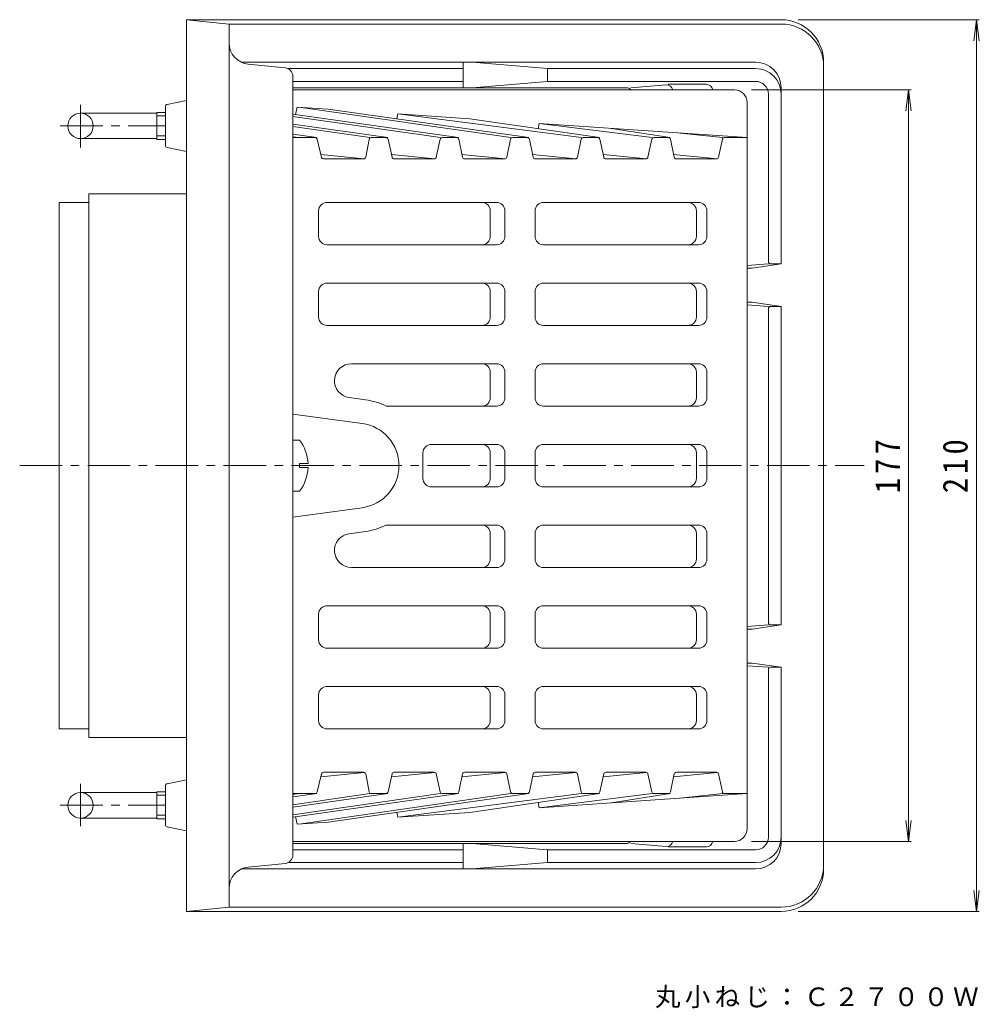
# Model space of a CAD drawing. Units: millimetres, scale not verified. Extents: x -168 to 165, y -274 to 259.
# Drawn here: x -123.8 to 102.2, y 26.6 to 259.3 of the extents above; entities that cross this region are included whole.
import ezdxf

# ---------------------------------------------------------------- set-up
doc = ezdxf.new("R2010")
doc.units = ezdxf.units.MM
doc.header["$LTSCALE"] = 2
doc.linetypes.add('CHAIN1', pattern=[8, 5, -1, 1, -1])
for name, color, linetype, lineweight in [('0-0_通り芯', 3, 'Continuous', 9), ('0-2_仕上', 6, 'Continuous', 9), ('0-4_その他', 7, 'Continuous', 9), ('0-5_寸法', 7, 'Continuous', 9)]:
    doc.layers.add(name, color=color, linetype=linetype, lineweight=lineweight)
doc.styles.add('ＭＳ ゴシック', font='')
doc.styles.get('ＭＳ ゴシック').set_extended_font_data('MS Gothic')

msp = doc.modelspace()

# ---------------------------------------------------------------- linework, layer by layer
at = {"layer": '0-0_通り芯'}
for p, q in [((-84.479, 49.346), (-84.479, 259.346)), ((55.521, 258.346), (-74.479, 258.346)), ((-74.479, 50.346), (-74.479, 258.346)), ((49.521, 249.346), (-71.606, 249.346)), ((-19.355, 249.346), (-19.355, 243.346)), ((0.521, 247.846), (-17.216, 249.346)), ((65.521, 249.346), (65.521, 59.346)), ((-61.28, 248.026), (-69.976, 248.895)), ((-19.355, 247.846), (-60.628, 247.846)), ((0.521, 247.846), (0.521, 244.846)), ((49.521, 247.846), (0.521, 247.846)), ((-59.479, 62.656), (-59.479, 246.036)), ((-19.355, 244.846), (-59.479, 244.846)), ((-17.215, 243.346), (0.521, 244.846)), ((49.521, 244.846), (0.521, 244.846)), ((19.021, 243.346), (-59.479, 243.346)), ((28.43, 244.009), (20.125, 243.312)), ((37.912, 244.146), (28.913, 244.146)), ((55.521, 243.346), (55.521, 201.846)), ((-84.479, 240.346), (-89.077, 239.426)), ((52.521, 241.846), (52.521, 202.346)), ((-89.479, 238.936), (-89.479, 229.756)), ((-84.479, 228.346), (-89.077, 229.265)), ((-107.521, 218.346), (-84.479, 218.346)), ((-107.521, 218.346), (-107.521, 90.346)), ((47.521, 201.461), (52.521, 201.846)), ((48.702, 200.846), (47.521, 200.846)), ((48.702, 200.846), (55.521, 201.846)), ((55.521, 201.846), (53.021, 201.846)), ((48.702, 192.846), (47.521, 192.846)), ((47.521, 192.23), (52.521, 191.846)), ((52.521, 191.346), (52.521, 117.346)), ((53.021, 191.846), (55.521, 191.846)), ((47.521, 116.461), (52.521, 116.846)), ((48.702, 115.846), (55.521, 116.846)), ((55.521, 116.846), (53.021, 116.846)), ((48.702, 115.846), (47.521, 115.846)), ((48.702, 107.846), (47.521, 107.846)), ((47.521, 107.23), (52.521, 106.846)), ((48.702, 107.846), (55.521, 106.846)), ((52.521, 66.846), (52.521, 106.346)), ((55.521, 106.846), (53.021, 106.846)), ((55.521, 65.346), (55.521, 106.846)), ((-114.479, 92.346), (-107.521, 92.346)), ((-107.521, 90.346), (-84.479, 90.346)), ((-84.479, 80.346), (-89.077, 79.426)), ((-89.479, 69.756), (-89.479, 78.936)), ((-84.479, 68.346), (-89.077, 69.265)), ((19.021, 65.346), (-59.479, 65.346)), ((-19.355, 59.346), (-19.355, 65.346)), ((-17.216, 65.346), (0.521, 63.846)), ((28.43, 64.682), (20.125, 65.379)), ((-19.355, 63.846), (-59.479, 63.846)), ((0.521, 60.846), (0.521, 63.846)), ((49.521, 63.846), (0.521, 63.846)), ((37.912, 64.546), (28.913, 64.546)), ((-61.28, 60.666), (-69.976, 59.796)), ((-19.355, 60.846), (-60.628, 60.846)), ((0.521, 60.846), (-17.216, 59.346)), ((49.521, 60.846), (0.521, 60.846)), ((49.521, 59.346), (-71.606, 59.346)), ((-84.479, 49.346), (-74.479, 50.346)), ((55.521, 49.346), (-84.479, 49.346)), ((55.521, 50.346), (-74.479, 50.346))]:
    msp.add_line(p, q, dxfattribs=at)
at = {"layer": '0-0_通り芯', "color": 2, "linetype": 'CHAIN1'}
for p, q in [((-109.479, 229.284), (-109.479, 239.718)), ((-114.235, 234.346), (-89.479, 234.346)), ((-109.479, 79.407), (-109.479, 68.973)), ((-114.235, 74.346), (-89.479, 74.346))]:
    msp.add_line(p, q, dxfattribs=at)
at = {"layer": '0-0_通り芯', "color": 2}
for p, q in [((-91.479, 231.171), (-91.479, 237.521)), ((-91.479, 237.521), (-89.479, 237.521)), ((-109.479, 237.346), (-91.479, 237.346)), ((-91.479, 236.706), (-89.479, 236.706)), ((-109.479, 231.346), (-91.479, 231.346)), ((-91.479, 231.986), (-89.479, 231.986)), ((-91.479, 231.171), (-89.479, 231.171)), ((-109.479, 77.346), (-91.479, 77.346)), ((-91.479, 77.521), (-91.479, 71.171)), ((-91.479, 77.521), (-89.479, 77.521)), ((-91.479, 76.706), (-89.479, 76.706)), ((-109.479, 71.346), (-91.479, 71.346)), ((-91.479, 71.986), (-89.479, 71.986)), ((-91.479, 71.171), (-89.479, 71.171))]:
    msp.add_line(p, q, dxfattribs=at)
at = {"layer": '0-0_通り芯', "linetype": 'CHAIN1'}
msp.add_line((-123.783, 154.346), (75.059, 154.346), dxfattribs=at)
at = {"layer": '0-0_通り芯'}
for points in [[(55.521, 259.346), (-84.479, 259.346), (-74.479, 258.346)], [(-114.479, 92.346), (-114.479, 216.346), (-107.521, 216.346)], [(48.702, 192.846), (55.521, 191.846), (55.521, 116.846)]]:
    msp.add_lwpolyline(points, dxfattribs=at)
at = {"layer": '0-0_通り芯', "color": 2}
for centre in [(-109.479, 234.346), (-109.479, 74.346)]:
    msp.add_circle(centre, 3, dxfattribs=at)
at = {"layer": '0-0_通り芯'}
for centre, radius, start, end in [((55.521, 249.346), 10, 0, 90), ((55.521, 248.346), 10, 0, 90), ((-69.479, 253.871), 5, 180, 264.28935), ((49.521, 243.346), 6, 0, 90), ((-61.479, 246.036), 2, 0, 84.2887), ((49.521, 241.846), 6, 0, 90), ((49.521, 241.846), 3, 0, 90), ((19.021, 241.846), 1.5, 41.808, 90), ((28.555, 242.515), 1.5, 12.75276, 94.79665), ((37.912, 242.646), 1.5, 7.66118, 90), ((-88.979, 238.936), 0.5, 101.30937, 180), ((-88.979, 229.756), 0.5, 180, 258.69063), ((53.021, 202.346), 0.5, 180, 270), ((53.021, 191.346), 0.5, 90, 180), ((53.021, 117.346), 0.5, 180, 270), ((53.021, 106.346), 0.5, 90, 180), ((-88.979, 78.936), 0.5, 101.30937, 180), ((-88.979, 69.756), 0.5, 180, 258.69063), ((19.021, 66.846), 1.5, 270, 318.192), ((28.555, 66.177), 1.5, 265.20335, 347.24724), ((37.912, 66.046), 1.5, 270, 352.33882), ((49.521, 66.846), 6, 270, 0), ((49.521, 66.846), 3, 270, 0), ((49.521, 65.346), 6, 270, 0), ((-61.479, 62.656), 2, 275.71053, 0), ((-69.479, 54.821), 5, 95.71065, 180), ((55.521, 60.346), 10, 270, 0), ((55.521, 59.346), 10, 270, 0)]:
    msp.add_arc(centre, radius, start, end, dxfattribs=at)
at = {"layer": '0-2_仕上'}
for p, q in [((44.521, 242.846), (-59.479, 242.846)), ((47.521, 68.846), (47.521, 239.846)), ((-58.825, 237.016), (-58.479, 238.778)), ((-58.479, 238.778), (-51.143, 238.281)), ((-8.1, 231.591), (-57.523, 238.713)), ((-51.144, 238.281), (-3.858, 231.591)), ((-59.479, 237.109), (-20.474, 231.591)), ((-24.716, 231.591), (-59.479, 236.6)), ((-34.961, 235.991), (-34.73, 237.168)), ((-34.73, 237.168), (8.517, 231.591)), ((-34.73, 237.168), (-17.759, 236.017)), ((12.759, 231.591), (-17.759, 236.017)), ((-59.479, 234.758), (-37.091, 231.591)), ((-41.333, 231.591), (-59.479, 234.206)), ((-1.736, 233.693), (-1.496, 234.914)), ((-1.496, 234.914), (25.135, 231.591)), ((-1.496, 234.914), (47.521, 231.591)), ((15.475, 233.764), (29.374, 231.591)), ((-59.479, 232.389), (-53.84, 231.591)), ((-58.082, 231.591), (-59.479, 231.792)), ((-54.235, 231.591), (-59.479, 231.591)), ((-52.739, 226.947), (-53.749, 231.206)), ((-41.486, 231.187), (-42.315, 226.966)), ((-37.538, 231.591), (-40.995, 231.591)), ((-36.117, 226.955), (-37.05, 231.198)), ((-24.8, 231.194), (-25.694, 226.96)), ((-20.88, 231.591), (-24.311, 231.591)), ((-19.497, 226.96), (-20.391, 231.194)), ((-8.183, 231.194), (-9.077, 226.96)), ((-4.263, 231.591), (-7.694, 231.591)), ((-2.88, 226.96), (-3.774, 231.194)), ((8.434, 231.194), (7.54, 226.96)), ((12.354, 231.591), (8.923, 231.591)), ((13.737, 226.96), (12.843, 231.194)), ((25.051, 231.194), (24.157, 226.96)), ((28.969, 231.591), (25.54, 231.591)), ((30.354, 226.959), (29.458, 231.194)), ((31.738, 232.661), (41.761, 231.591)), ((41.676, 231.195), (40.775, 226.959)), ((42.165, 231.591), (47.521, 231.591)), ((-52.874, 227.637), (-42.647, 226.589)), ((-42.806, 226.563), (-52.252, 226.563)), ((-36.257, 227.637), (-26.026, 226.588)), ((-26.183, 226.563), (-35.629, 226.563)), ((-19.64, 227.637), (-9.409, 226.588)), ((-9.566, 226.563), (-19.008, 226.563)), ((-3.023, 227.637), (7.208, 226.588)), ((7.051, 226.563), (-2.391, 226.563)), ((13.594, 227.637), (23.825, 226.588)), ((23.668, 226.563), (14.226, 226.563)), ((30.211, 227.637), (40.443, 226.588)), ((40.286, 226.563), (30.843, 226.563)), ((-53.408, 214.346), (-53.408, 208.346)), ((-11.514, 216.346), (-51.408, 216.346)), ((-12.989, 214.346), (-12.989, 208.346)), ((-9.514, 208.346), (-9.514, 214.346)), ((-2.443, 208.346), (-2.443, 214.346)), ((36.036, 216.346), (-0.443, 216.346)), ((35.561, 208.346), (35.561, 214.346)), ((38.036, 214.346), (38.036, 208.346)), ((-11.514, 206.346), (-51.408, 206.346)), ((36.036, 206.346), (-0.443, 206.346)), ((-11.514, 197.346), (-51.408, 197.346)), ((36.036, 197.346), (-0.443, 197.346)), ((-53.408, 195.346), (-53.408, 189.346)), ((-12.989, 195.346), (-12.989, 189.346)), ((-9.514, 189.346), (-9.514, 195.346)), ((-2.443, 189.346), (-2.443, 195.346)), ((35.561, 189.346), (35.561, 195.346)), ((38.036, 195.346), (38.036, 189.346)), ((-11.514, 187.346), (-51.408, 187.346)), ((36.036, 187.346), (-0.443, 187.346)), ((-11.514, 178.346), (-45.663, 178.346)), ((-0.443, 178.346), (36.036, 178.346)), ((-12.989, 176.346), (-12.989, 170.346)), ((-9.514, 170.346), (-9.514, 176.346)), ((-2.443, 176.346), (-2.443, 170.346)), ((35.561, 170.346), (35.561, 176.346)), ((38.036, 170.346), (38.036, 176.346)), ((-46.203, 170.382), (-42.365, 169.859)), ((-11.514, 168.346), (-37.469, 168.346)), ((-0.443, 168.346), (36.036, 168.346)), ((-59.479, 166.482), (-43.129, 164.254)), ((-26.822, 159.346), (-11.514, 159.346)), ((36.036, 159.346), (-0.443, 159.346)), ((-28.822, 151.346), (-28.822, 157.346)), ((-12.989, 157.346), (-12.989, 151.346)), ((-9.514, 151.346), (-9.514, 157.346)), ((-2.443, 157.346), (-2.443, 151.346)), ((35.561, 151.346), (35.561, 157.346)), ((38.036, 151.346), (38.036, 157.346)), ((-26.822, 149.346), (-11.514, 149.346)), ((36.036, 149.346), (-0.443, 149.346)), ((-59.479, 142.21), (-43.129, 144.437)), ((-11.514, 140.346), (-37.469, 140.346)), ((-0.443, 140.346), (36.036, 140.346)), ((-46.203, 138.309), (-42.365, 138.832)), ((-12.989, 138.346), (-12.989, 132.346)), ((-9.514, 138.346), (-9.514, 132.346)), ((-2.443, 132.346), (-2.443, 138.346)), ((35.561, 132.346), (35.561, 138.346)), ((38.036, 138.346), (38.036, 132.346)), ((-11.514, 130.346), (-45.663, 130.346)), ((-0.443, 130.346), (36.036, 130.346)), ((-51.408, 121.346), (-11.514, 121.346)), ((36.036, 121.346), (-0.443, 121.346)), ((-53.408, 113.346), (-53.408, 119.346)), ((-12.989, 119.346), (-12.989, 113.346)), ((-9.514, 119.346), (-9.514, 113.346)), ((-2.443, 119.346), (-2.443, 113.346)), ((35.561, 113.346), (35.561, 119.346)), ((38.036, 113.346), (38.036, 119.346)), ((-51.408, 111.346), (-11.514, 111.346)), ((36.036, 111.346), (-0.443, 111.346)), ((-53.408, 94.346), (-53.408, 100.346)), ((-51.408, 102.346), (-11.514, 102.346)), ((-12.989, 100.346), (-12.989, 94.346)), ((-9.514, 100.346), (-9.514, 94.346)), ((-2.443, 100.346), (-2.443, 94.346)), ((36.036, 102.346), (-0.443, 102.346)), ((35.561, 94.346), (35.561, 100.346)), ((38.036, 94.346), (38.036, 100.346)), ((-51.408, 92.346), (-11.514, 92.346)), ((36.036, 92.346), (-0.443, 92.346)), ((-53.749, 77.485), (-52.739, 81.744)), ((-52.874, 81.054), (-42.647, 82.103)), ((-42.806, 82.129), (-52.252, 82.129)), ((-41.486, 77.504), (-42.315, 81.725)), ((-36.117, 81.736), (-37.05, 77.493)), ((-36.257, 81.054), (-26.026, 82.103)), ((-26.183, 82.129), (-35.629, 82.129)), ((-24.8, 77.498), (-25.694, 81.732)), ((-19.497, 81.732), (-20.391, 77.498)), ((-19.64, 81.054), (-9.409, 82.103)), ((-9.566, 82.129), (-19.008, 82.129)), ((-8.183, 77.498), (-9.077, 81.732)), ((-2.88, 81.732), (-3.774, 77.498)), ((-3.023, 81.054), (7.208, 82.103)), ((7.051, 82.129), (-2.391, 82.129)), ((8.434, 77.498), (7.54, 81.732)), ((13.737, 81.732), (12.843, 77.498)), ((13.594, 81.054), (23.825, 82.103)), ((23.668, 82.129), (14.226, 82.129)), ((25.051, 77.497), (24.157, 81.732)), ((30.354, 81.732), (29.458, 77.497)), ((30.211, 81.054), (40.443, 82.103)), ((40.286, 82.129), (30.843, 82.129)), ((41.676, 77.497), (40.775, 81.733)), ((-59.479, 73.933), (-37.091, 77.101)), ((-41.333, 77.101), (-59.479, 74.486)), ((-24.716, 77.101), (-59.479, 72.091)), ((-59.479, 71.583), (-20.474, 77.101)), ((-54.235, 77.101), (-59.479, 77.101)), ((-59.479, 76.303), (-53.84, 77.101)), ((-58.082, 77.101), (-59.479, 76.9)), ((-8.1, 77.101), (-57.523, 69.978)), ((-51.144, 70.411), (-3.858, 77.101)), ((-37.538, 77.101), (-40.995, 77.101)), ((-34.73, 71.524), (8.517, 77.101)), ((-20.88, 77.101), (-24.311, 77.101)), ((12.759, 77.101), (-17.759, 72.674)), ((-4.263, 77.101), (-7.694, 77.101)), ((-1.496, 73.777), (25.135, 77.101)), ((-1.496, 73.777), (47.521, 77.101)), ((12.354, 77.101), (8.923, 77.101)), ((15.475, 74.928), (29.374, 77.101)), ((28.969, 77.101), (25.54, 77.101)), ((31.738, 76.031), (41.761, 77.101)), ((42.165, 77.101), (47.521, 77.101)), ((-1.736, 74.998), (-1.496, 73.777)), ((-34.961, 72.7), (-34.73, 71.524)), ((-34.73, 71.524), (-17.759, 72.674)), ((-58.825, 71.675), (-58.479, 69.914)), ((-58.479, 69.914), (-51.143, 70.411)), ((44.521, 65.846), (-59.479, 65.846))]:
    msp.add_line(p, q, dxfattribs=at)
at = {"layer": '0-2_仕上', "color": 4}
for p, q in [((-57.879, 160.346), (-59.479, 160.346)), ((-57.879, 153.867), (-57.879, 154.825)), ((-55.89, 154.825), (-57.879, 154.825)), ((-55.89, 153.867), (-57.879, 153.867)), ((-57.879, 148.346), (-59.479, 148.346))]:
    msp.add_line(p, q, dxfattribs=at)
at = {"layer": '0-2_仕上'}
for centre, radius, start, end in [((44.521, 239.846), 3, 0, 90), ((-54.235, 231.091), 0.5, 13.33806, 90), ((-40.995, 231.091), 0.5, 90, 168.88159), ((-37.538, 231.091), 0.5, 12.4001, 90), ((-24.311, 231.091), 0.5, 90, 168.08766), ((-20.88, 231.091), 0.5, 11.91234, 90), ((-7.694, 231.091), 0.5, 90, 168.08766), ((-4.263, 231.091), 0.5, 11.91234, 90), ((8.923, 231.091), 0.5, 90, 168.08766), ((12.354, 231.091), 0.5, 11.91789, 90), ((25.54, 231.091), 0.5, 90, 168.08211), ((28.969, 231.091), 0.5, 11.93575, 90), ((42.165, 231.091), 0.5, 90, 167.9897), ((-52.252, 227.063), 0.5, 193.33806, 270), ((-42.806, 227.063), 0.5, 270, 348.88159), ((-35.629, 227.063), 0.5, 192.4001, 270), ((-26.183, 227.063), 0.5, 270, 348.08211), ((-19.008, 227.063), 0.5, 191.91234, 270), ((-9.566, 227.063), 0.5, 270, 348.08766), ((-2.391, 227.063), 0.5, 191.91234, 270), ((7.051, 227.063), 0.5, 270, 348.08766), ((14.226, 227.063), 0.5, 191.91789, 270), ((23.668, 227.063), 0.5, 270, 348.08211), ((30.843, 227.063), 0.5, 191.93575, 270), ((40.286, 227.063), 0.5, 270, 347.9897), ((-51.408, 214.346), 2, 90, 180), ((-14.989, 214.346), 2, 0, 90), ((-11.514, 214.346), 2, 0, 90), ((-0.443, 214.346), 2, 90, 180), ((33.561, 214.346), 2, 0, 90), ((36.036, 214.346), 2, 0, 90), ((-51.408, 208.346), 2, 180, 270), ((-14.989, 208.346), 2, 270, 0), ((-11.514, 208.346), 2, 270, 0), ((-0.443, 208.346), 2, 180, 270), ((33.561, 208.346), 2, 270, 0), ((36.036, 208.346), 2, 270, 0), ((-51.408, 195.346), 2, 90, 180), ((-14.989, 195.346), 2, 0, 90), ((-11.514, 195.346), 2, 0, 90), ((-0.443, 195.346), 2, 90, 180), ((33.561, 195.346), 2, 0, 90), ((36.036, 195.346), 2, 0, 90), ((-51.408, 189.346), 2, 180, 270), ((-14.989, 189.346), 2, 270, 0), ((-11.514, 189.346), 2, 270, 0), ((-0.443, 189.346), 2, 180, 270), ((33.561, 189.346), 2, 270, 0), ((36.036, 189.346), 2, 270, 0), ((-45.663, 174.346), 4, 90, 262.24081), ((-14.989, 176.346), 2, 0, 90), ((-11.514, 176.346), 2, 0, 90), ((-0.443, 176.346), 2, 90, 180), ((33.561, 176.346), 2, 0, 90), ((36.036, 176.346), 2, 0, 90), ((-14.989, 170.346), 2, 270, 0), ((-11.514, 170.346), 2, 270, 0), ((-0.443, 170.346), 2, 180, 270), ((33.561, 170.346), 2, 270, 0), ((36.036, 170.346), 2, 270, 0), ((-44.479, 154.346), 15.657, 63.40244, 82.24078), ((-44.479, 154.346), 10, 277.75922, 82.24078), ((-26.822, 157.346), 2, 90, 180), ((-14.989, 157.346), 2, 0, 90), ((-11.514, 157.346), 2, 0, 90), ((-0.443, 157.346), 2, 90, 180), ((33.561, 157.346), 2, 0, 90), ((36.036, 157.346), 2, 0, 90), ((-26.822, 151.346), 2, 180, 270), ((-14.989, 151.346), 2, 270, 0), ((-11.514, 151.346), 2, 270, 0), ((-0.443, 151.346), 2, 180, 270), ((33.561, 151.346), 2, 270, 0), ((36.036, 151.346), 2, 270, 0), ((-44.479, 154.346), 15.657, 277.75922, 296.59837), ((-14.989, 138.346), 2, 0, 90), ((-11.514, 138.346), 2, 0, 90), ((-0.443, 138.346), 2, 90, 180), ((33.561, 138.346), 2, 0, 90), ((36.036, 138.346), 2, 0, 90), ((-45.663, 134.346), 4, 97.75919, 270), ((-14.989, 132.346), 2, 270, 0), ((-11.514, 132.346), 2, 270, 0), ((-0.443, 132.346), 2, 180, 270), ((33.561, 132.346), 2, 270, 0), ((36.036, 132.346), 2, 270, 0), ((-51.408, 119.346), 2, 90, 180), ((-14.989, 119.346), 2, 0, 90), ((-11.514, 119.346), 2, 0, 90), ((-0.443, 119.346), 2, 90, 180), ((33.561, 119.346), 2, 0, 90), ((36.036, 119.346), 2, 0, 90), ((-51.408, 113.346), 2, 180, 270), ((-14.989, 113.346), 2, 270, 0), ((-11.514, 113.346), 2, 270, 0), ((-0.443, 113.346), 2, 180, 270), ((33.561, 113.346), 2, 270, 0), ((36.036, 113.346), 2, 270, 0), ((-51.408, 100.346), 2, 90, 180), ((-14.989, 100.346), 2, 0, 90), ((-11.514, 100.346), 2, 0, 90), ((-0.443, 100.346), 2, 90, 180), ((33.561, 100.346), 2, 0, 90), ((36.036, 100.346), 2, 0, 90), ((-51.408, 94.346), 2, 180, 270), ((-14.989, 94.346), 2, 270, 0), ((-11.514, 94.346), 2, 270, 0), ((-0.443, 94.346), 2, 180, 270), ((33.561, 94.346), 2, 270, 0), ((36.036, 94.346), 2, 270, 0), ((-52.252, 81.629), 0.5, 90, 166.65642), ((-42.806, 81.629), 0.5, 11.1212, 90), ((-35.629, 81.629), 0.5, 90, 167.5999), ((-26.183, 81.629), 0.5, 11.91789, 90), ((-19.008, 81.629), 0.5, 90, 168.08488), ((-9.566, 81.629), 0.5, 11.91512, 90), ((-2.391, 81.629), 0.5, 90, 168.08488), ((7.051, 81.629), 0.5, 11.91512, 90), ((14.226, 81.629), 0.5, 90, 168.08211), ((23.668, 81.629), 0.5, 11.92346, 90), ((30.843, 81.629), 0.5, 90, 168.06148), ((40.286, 81.629), 0.5, 12.01585, 90), ((-54.235, 77.601), 0.5, 270, 346.65642), ((-40.995, 77.601), 0.5, 191.1212, 270), ((-37.538, 77.601), 0.5, 270, 347.5999), ((-24.311, 77.601), 0.5, 191.91789, 270), ((-20.88, 77.601), 0.5, 270, 348.08488), ((-7.694, 77.601), 0.5, 191.91512, 270), ((-4.263, 77.601), 0.5, 270, 348.08488), ((8.923, 77.601), 0.5, 191.91512, 270), ((12.354, 77.601), 0.5, 270, 348.08211), ((25.54, 77.601), 0.5, 191.92346, 270), ((28.969, 77.601), 0.5, 270, 348.06148), ((42.165, 77.601), 0.5, 192.01585, 270), ((44.521, 68.846), 3, 270, 0)]:
    msp.add_arc(centre, radius, start, end, dxfattribs=at)
at = {"layer": '0-2_仕上', "color": 4}
for start, end in [(2.74562, 36.86987), (323.13013, 357.25409)]:
    msp.add_arc((-65.879, 154.346), 10, start, end, dxfattribs=at)
at = {"layer": '0-4_その他'}
for p, q in [((102.121, 259.346), (59.521, 259.346)), ((101.521, 259.346), (100.869, 254.389)), ((101.521, 259.346), (101.521, 49.346)), ((101.521, 259.346), (102.174, 254.389)), ((86.121, 242.846), (48.521, 242.846)), ((85.521, 242.846), (84.869, 237.889)), ((85.521, 242.846), (85.521, 65.846)), ((85.521, 242.846), (86.174, 237.889)), ((85.521, 65.846), (84.869, 70.803)), ((85.521, 65.846), (86.174, 70.803)), ((86.121, 65.846), (48.521, 65.846)), ((101.521, 49.346), (100.869, 54.303)), ((101.521, 49.346), (102.174, 54.303)), ((102.121, 49.346), (59.521, 49.346))]:
    msp.add_line(p, q, dxfattribs=at)

# ---------------------------------------------------------------- texts
at = {"layer": '0-4_その他', "color": 2, "char_height": 5.865, "attachment_point": 7, "rotation": 90, "style": 'ＭＳ ゴシック'}
for s, insert in [('\\T1.27;\\W0.9;177', (83.521, 147.846)), ('\\T1.27;\\W0.9;210', (99.521, 147.846))]:
    msp.add_mtext(s, dxfattribs=dict(at, insert=insert))
at = {"layer": '0-5_寸法', "insert": (25.814, 26.554), "char_height": 4.399, "attachment_point": 7, "style": 'ＭＳ ゴシック'}
msp.add_mtext('\\T1.17;丸小ねじ：Ｃ２７００Ｗ', dxfattribs=at)

doc.saveas('drawing.dxf')
